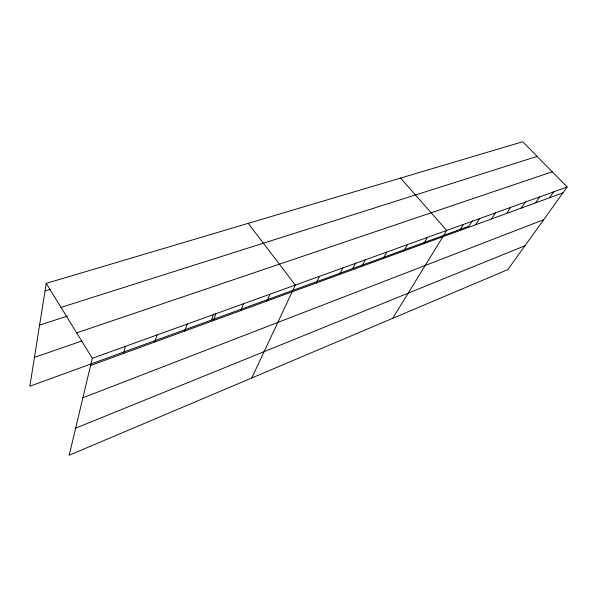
<?xml version="1.0" encoding="UTF-8"?>
<svg xmlns="http://www.w3.org/2000/svg" width="597" height="597" viewBox="0 0 597 597"><rect width="100%" height="100%" fill="white"/><g stroke="black" fill="none" stroke-linecap="round" stroke-linejoin="round"><path stroke-width="0.9" d="M46.245 283.381L92.304 358.304L69.185 455.25L507.853 269.59L567.15 187.003L522.733 141.75L46.245 283.381L29.85 386.237L468.929 226.211L472.331 220.868M123.445 353.469L125.43 346.35M154.795 342.014L157.026 334.954M184.727 331.074L187.189 324.074M211.39 320.074L213.674 314.059M213.353 320.611L216.017 313.671M240.74 310.604L243.591 303.724M266.978 301.015L269.993 294.202M251.785 377.961L295.299 285.075L248.233 223.338M316.276 283L319.574 276.314M339.462 274.523L342.879 267.904M352.708 268.568L355.715 262.889M361.745 266.381L365.274 259.829M383.177 258.546L386.804 252.061M403.811 251.009L407.527 244.583M423.691 243.748L427.489 237.382M392.729 318.313L446.72 230.442L400.557 178.063M459.541 230.643L463.466 224.405M475.705 224.733L479.689 218.554M491.376 219.009L495.406 212.883M506.562 213.457L510.636 207.39M521.293 208.077L525.405 202.062M535.591 202.853L539.733 196.891M549.471 197.779L553.643 191.876M75.64 428.176L524.964 245.755M82.886 397.774L543.666 219.711M90.595 365.476L562.949 192.853M92.304 358.304L567.15 187.003M34.447 357.394L82.05 340.939M76.655 332.85L552.203 171.779M39.596 325.111L67.401 316.082M61.006 307.388L537.106 156.392M45.044 290.948L50.312 289.351"/></g></svg>
